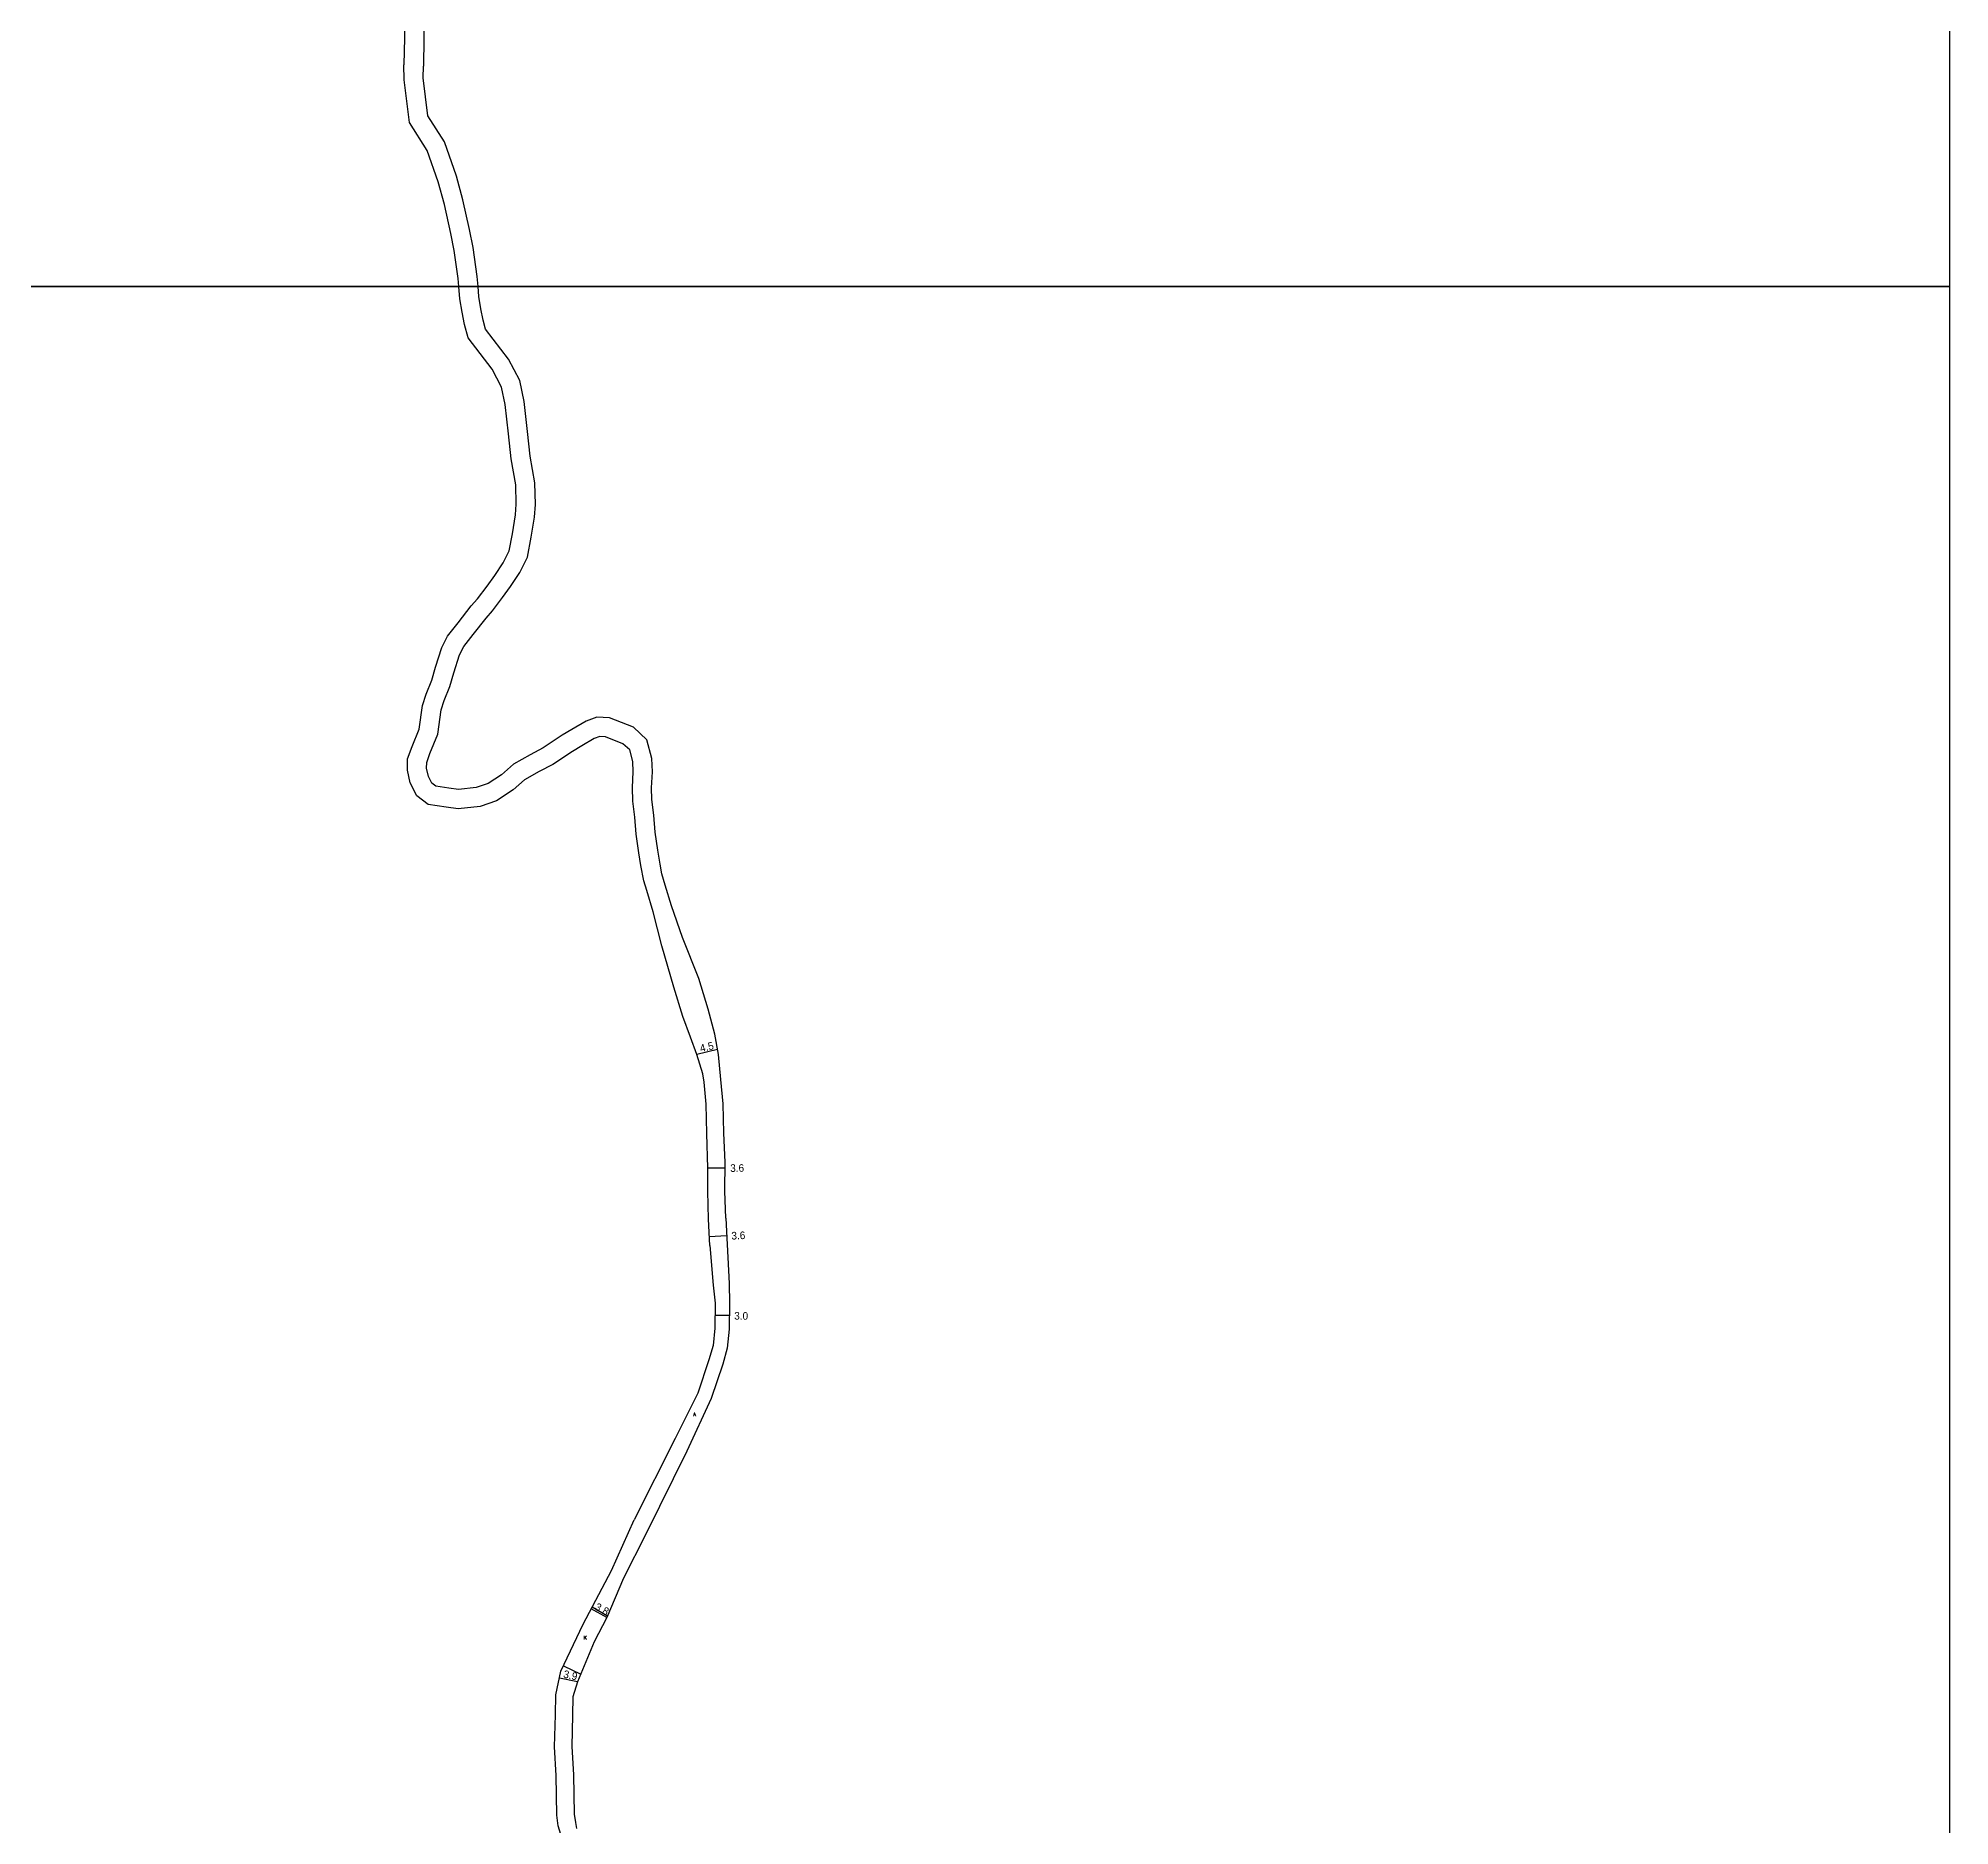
# Model space of a CAD drawing. Header units: metres. Extents: x -8000 to -6400, y -93000 to -90000.
# Drawn here: x -7600 to -7200, y -90922.1 to -90548 of the extents above; entities that cross this region are included whole.
import ezdxf

# ---------------------------------------------------------------- set-up
doc = ezdxf.new("R2010")
doc.units = ezdxf.units.M
doc.header["$LTSCALE"] = 2.5
for name, color, linetype in [('図郭', 7, 'Continuous'), ('幅員', 7, 'Continuous'), ('舗装', 7, 'Continuous'), ('道路', 7, 'Continuous')]:
    doc.layers.add(name, color=color, linetype=linetype)
doc.styles.get("Standard").update_dxf_attribs({"font": ''})
doc.styles.add('yoko_deco', font='txt.shx', dxfattribs={"bigfont": 'extfont.shx'})
doc.styles.get('Standard').set_extended_font_data('@MS PGothic')

msp = doc.modelspace()

# ---------------------------------------------------------------- linework, layer by layer
at = {"layer": '図郭'}
for points in [[(-8000, -90600), (-7200, -90600), (-7200, -90000), (-8000, -90000)], [(-8000, -91200), (-7200, -91200), (-7200, -90600), (-8000, -90600)]]:
    msp.add_lwpolyline(points, close=True, dxfattribs=at)
at = {"layer": '幅員', "flags": 128}
for points in [[(-7457.83, -90759.67), (-7462.2, -90760.72)], [(-7456.28, -90784.49), (-7459.88, -90784.54)], [(-7459.55, -90798.79), (-7455.96, -90798.63)], [(-7455.41, -90815.36), (-7458.41, -90815.32)], [(-7481, -90878.53), (-7484.32, -90876.77)], [(-7487.13, -90892.04), (-7490.93, -90891.22)]]:
    msp.add_lwpolyline(points, dxfattribs=at)
at = {"layer": '舗装'}
for points in [[(-7484.09, -90876.34), (-7480.87, -90878.22)], [(-7490.09, -90888.67), (-7486.44, -90890.38)]]:
    msp.add_lwpolyline(points, dxfattribs=at)
at = {"layer": '道路', "flags": 128}
for points in [[(-7522.47, -90423.05), (-7521.83, -90430.24), (-7522.07, -90438.07), (-7522.48, -90447.77), (-7523, -90455.13), (-7523.38, -90463.8), (-7523.4, -90472.65), (-7523.94, -90487.82), (-7524.28, -90498.15), (-7523.95, -90508.97), (-7524.45, -90518.64), (-7524.67, -90528.79), (-7523.19, -90539.28), (-7523.33, -90547.91), (-7523.51, -90553.6)], [(-7518.49, -90422.7), (-7517.83, -90430.12), (-7518.07, -90438.21), (-7518.48, -90447.99), (-7519, -90455.35), (-7519.38, -90463.89), (-7519.4, -90472.73), (-7519.94, -90487.96), (-7520.28, -90498.15), (-7519.94, -90509.01), (-7520.45, -90518.78), (-7520.67, -90528.55), (-7519.19, -90539.03), (-7519.33, -90548.08), (-7519.41, -90553.84)], [(-7511.98, -90600), (-7512.12, -90598.33), (-7512.93, -90592.46), (-7513.66, -90588.9), (-7515.01, -90582.8), (-7516.29, -90578.08), (-7518.63, -90571.48), (-7522.33, -90565.63), (-7523.46, -90556.75), (-7523.51, -90553.6)], [(-7507.96, -90600), (-7508.14, -90597.88), (-7508.99, -90591.78), (-7509.74, -90588.07), (-7511.13, -90581.84), (-7512.47, -90576.89), (-7515.01, -90569.72), (-7518.47, -90564.24), (-7519.48, -90556.3), (-7519.41, -90553.84)], [(-7472.64, -90726.39), (-7473.3, -90724.39), (-7473.9, -90721.19), (-7474.31, -90718.52), (-7474.9, -90714.59), (-7475.15, -90711.02), (-7475.61, -90707.68), (-7475.66, -90704.86), (-7475.5, -90701.54), (-7475.6, -90699.39), (-7476.23, -90696.96), (-7477.64, -90695.66), (-7481.29, -90694.22), (-7482.49, -90694.16), (-7483.66, -90694.58), (-7486.25, -90696.12), (-7488.2, -90697.29), (-7492.32, -90700), (-7495.18, -90701.5), (-7498.24, -90703.21), (-7500.64, -90705.33), (-7504.09, -90707.65), (-7507.51, -90708.79), (-7512.1, -90709.28), (-7514.65, -90708.93), (-7518.4, -90708.37), (-7520.78, -90706.59), (-7522.15, -90703.87), (-7522.73, -90701.19), (-7522.7, -90698.84), (-7521.77, -90696.28), (-7520.28, -90692.65), (-7519.61, -90687.69), (-7518.85, -90685.29), (-7517.67, -90682.36), (-7516.86, -90679.63), (-7515.56, -90675.51), (-7514.34, -90673.15), (-7512.15, -90670.37), (-7509.38, -90666.83), (-7508.07, -90665.35), (-7506.09, -90662.68), (-7504.48, -90660.44), (-7502.68, -90657.78), (-7501.45, -90655.32), (-7500.76, -90651.73), (-7500.12, -90647.76), (-7499.96, -90645.53), (-7500.08, -90641.49), (-7501.01, -90636.06), (-7501.58, -90630.79), (-7502.27, -90624.65), (-7503.03, -90621.03), (-7504.99, -90617.31), (-7510.04, -90610.69), (-7510.8, -90607.9), (-7511.3, -90605.33), (-7511.76, -90602.58), (-7511.98, -90600)], [(-7468.78, -90725.27), (-7469.51, -90722.89), (-7469.87, -90720.86), (-7470.35, -90717.97), (-7470.93, -90714.16), (-7471.17, -90710.61), (-7471.62, -90707.37), (-7471.66, -90704.93), (-7471.49, -90701.54), (-7471.63, -90698.79), (-7472.65, -90694.83), (-7475.47, -90692.21), (-7480.44, -90690.25), (-7483.08, -90690.12), (-7485.37, -90690.94), (-7488.31, -90692.69), (-7490.33, -90693.91), (-7494.36, -90696.55), (-7497.08, -90697.99), (-7500.57, -90699.93), (-7503.09, -90702.16), (-7505.87, -90704.02), (-7508.37, -90704.86), (-7512.03, -90705.25), (-7514.08, -90704.97), (-7516.81, -90704.56), (-7517.63, -90703.95), (-7518.35, -90702.52), (-7518.73, -90700.79), (-7518.71, -90699.57), (-7518.04, -90697.72), (-7516.38, -90693.7), (-7515.69, -90688.57), (-7515.08, -90686.65), (-7513.89, -90683.67), (-7513.04, -90680.8), (-7511.85, -90677.04), (-7510.96, -90675.33), (-7509, -90672.84), (-7506.3, -90669.38), (-7504.96, -90667.87), (-7502.86, -90665.05), (-7501.2, -90662.73), (-7499.22, -90659.8), (-7497.63, -90656.61), (-7496.82, -90652.43), (-7496.14, -90648.22), (-7495.96, -90645.62), (-7496.09, -90641.09), (-7497.05, -90635.51), (-7497.61, -90630.35), (-7498.32, -90624.02), (-7499.23, -90619.66), (-7501.61, -90615.15), (-7506.38, -90608.89), (-7506.9, -90606.99), (-7507.36, -90604.62), (-7507.78, -90602.08), (-7507.96, -90600)], [(-7462.2, -90760.72), (-7463.53, -90757.1), (-7465.08, -90752.76), (-7466.98, -90746.63), (-7469.54, -90737.95), (-7471.34, -90730.86), (-7472.64, -90726.39)], [(-7456.65, -90771.05), (-7457.18, -90765.95), (-7457.64, -90760.7), (-7458.44, -90756.43), (-7459.79, -90751.25), (-7461.78, -90744.8), (-7465.18, -90736.25), (-7467.51, -90729.63), (-7468.78, -90725.27)], [(-7460.25, -90771.12), (-7460.64, -90766.54), (-7460.95, -90764.79), (-7462.2, -90760.72)], [(-7459.45, -90800.67), (-7459.74, -90795.15), (-7459.91, -90789.34), (-7459.88, -90784.54), (-7460.12, -90777.28), (-7460.25, -90771.12)], [(-7456.15, -90794.96), (-7456.31, -90789.3), (-7456.27, -90783.25), (-7456.52, -90777.17), (-7456.65, -90771.05)], [(-7456.15, -90794.96), (-7455.86, -90800.49)], [(-7455.86, -90800.49), (-7455.42, -90808.62), (-7455.37, -90812.75), (-7455.44, -90818.18), (-7455.83, -90822.18), (-7456.77, -90825.5), (-7459.16, -90832.74), (-7464.31, -90843.73), (-7472.84, -90861.09), (-7477.55, -90870.34)]]:
    msp.add_lwpolyline(points, dxfattribs=at)
at = {"layer": '道路'}
for points in [[(-7459.45, -90800.67), (-7458.75, -90808.96), (-7458.37, -90812.74), (-7458.44, -90818.02), (-7458.79, -90821.63), (-7459.64, -90824.61), (-7461.95, -90831.63), (-7466.7, -90841.08), (-7475.31, -90858.14)], [(-7490.61, -90889.77), (-7485.99, -90879.92), (-7480.05, -90868.72), (-7475.31, -90858.14)], [(-7477.55, -90870.34), (-7481, -90878.53), (-7483.67, -90883.65), (-7487.13, -90892.04), (-7488.1, -90895.14)], [(-7491.21, -90922.14), (-7491.48, -90919.95), (-7491.59, -90911.62), (-7491.97, -90905.59), (-7491.77, -90898.93), (-7491.69, -90894.72), (-7490.61, -90889.77)], [(-7488.1, -90895.14), (-7488.17, -90899.02), (-7488.37, -90905.53), (-7487.99, -90911.49), (-7487.88, -90919.71)], [(-7487.88, -90919.71), (-7487.59, -90921.49), (-7487.52, -90921.89), (-7487.35, -90922.69)], [(-7490.06, -90925.79), (-7491.21, -90922.14)]]:
    msp.add_lwpolyline(points, dxfattribs=at)

# ---------------------------------------------------------------- texts
at = {"layer": '幅員'}
for s, rotation, p in [('4.5', 13.4964, (-7461.34, -90760.25)), ('3.6', 0.6918, (-7455.19, -90785.29)), ('3.6', 2.4245, (-7454.92, -90799.46)), ('3.0', 359.2173, (-7454.37, -90816.2)), ('3.8', 332.0701, (-7483.68, -90876.82)), ('3.9', 347.7331, (-7490.22, -90891.11))]:
    msp.add_text(s, height=1.6, rotation=rotation, dxfattribs=at).set_placement(p)
at = {"layer": '舗装', "style": 'yoko_deco'}
for s, p in [('A', (-7462.93, -90836.39)), ('K', (-7485.87, -90883.15))]:
    msp.add_text(s, height=0.75, dxfattribs=at).set_placement(p)

doc.saveas('drawing.dxf')
